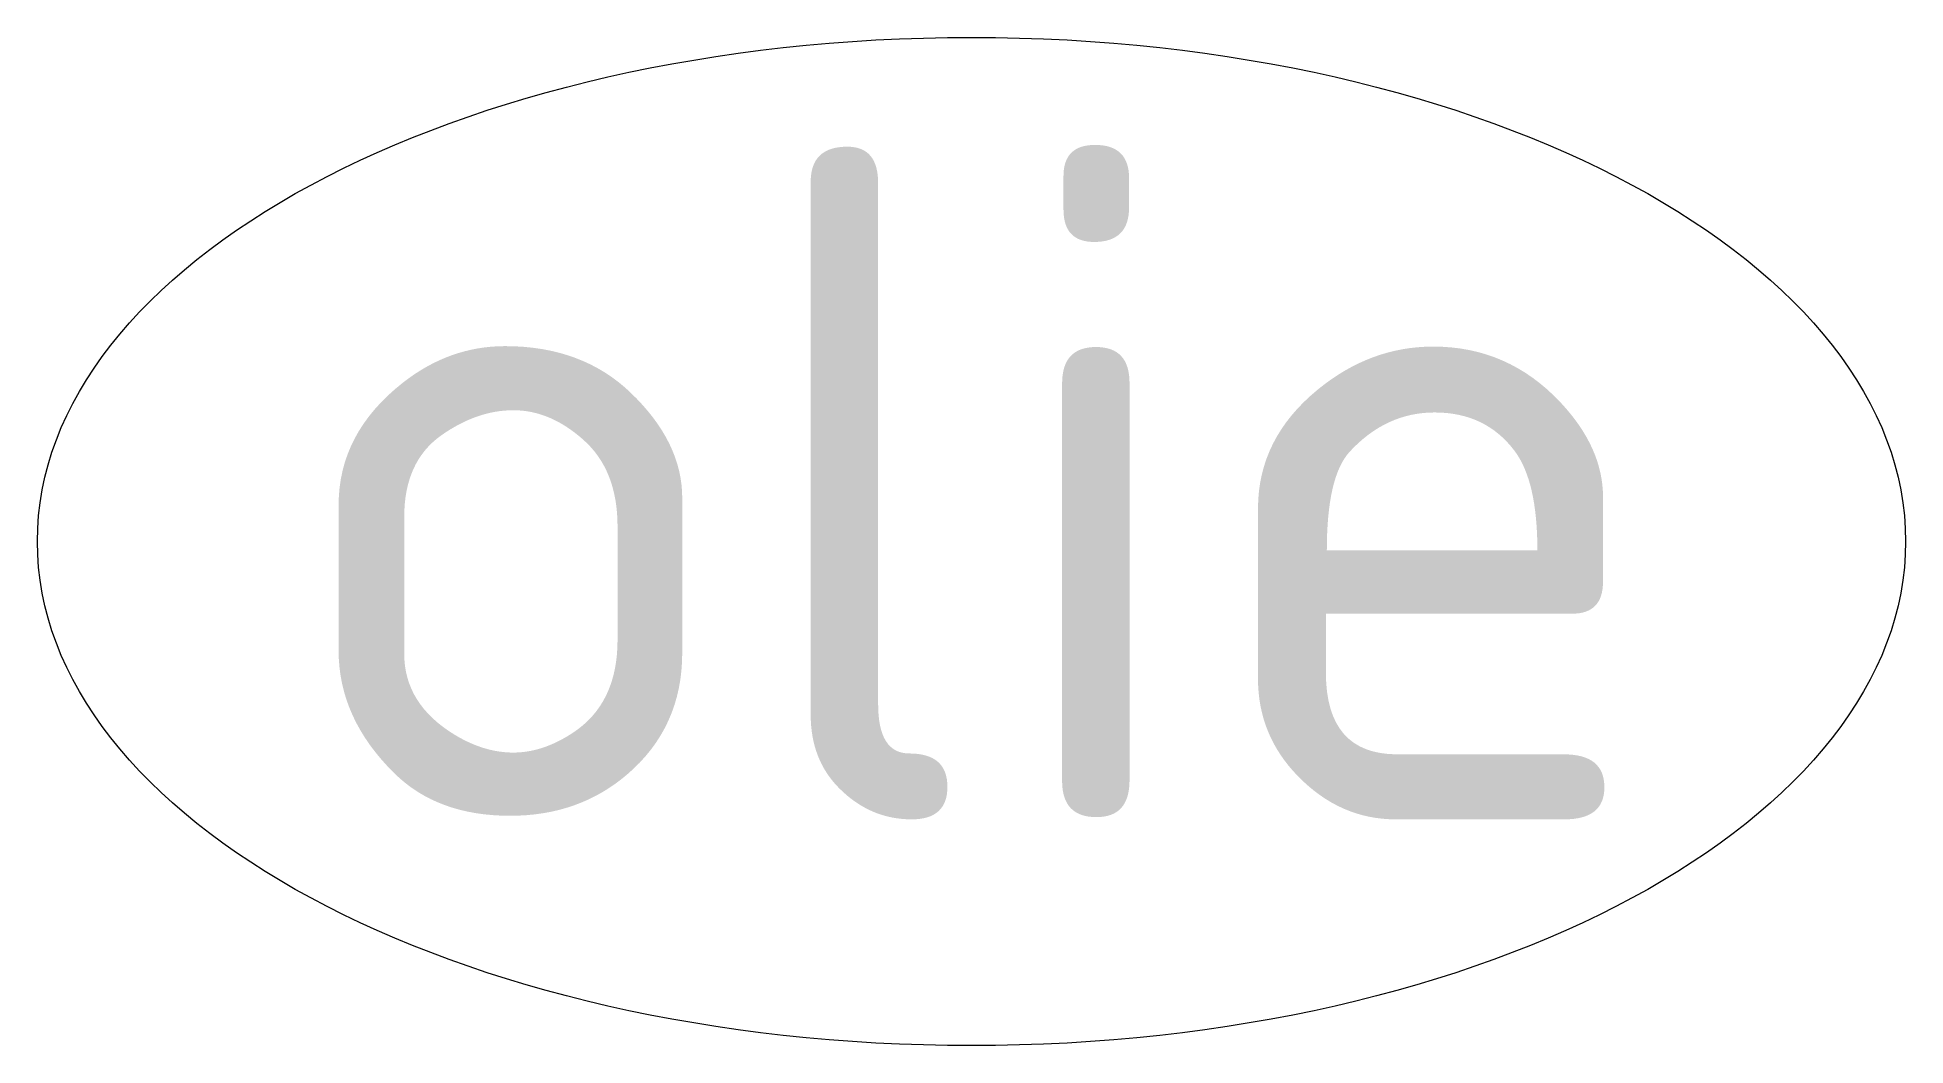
# Model space of a CAD drawing. Header units: metres. Extents: x -2.5 to 2.5, y -1.35 to 1.35.
import ezdxf
from ezdxf.enums import TextEntityAlignment as Align

# ---------------------------------------------------------------- set-up
doc = ezdxf.new("R2010")
doc.units = ezdxf.units.M
doc.styles.add('NLCS-ISO', font='NLCS-ISO.ttf')

msp = doc.modelspace()

# ---------------------------------------------------------------- linework, layer by layer
at = {"color": 0, "linetype": 'ByBlock', "lineweight": 18}
msp.add_ellipse((0, 0), major_axis=(2.5, 0), ratio=0.54, dxfattribs=at)

# ---------------------------------------------------------------- texts
at = {"color": 0, "linetype": 'ByBlock', "lineweight": 18, "style": 'NLCS-ISO'}
msp.add_text('olie', height=1.8, dxfattribs=at).set_placement((0, 0.156), align=Align.MIDDLE_CENTER)

doc.saveas('drawing.dxf')
